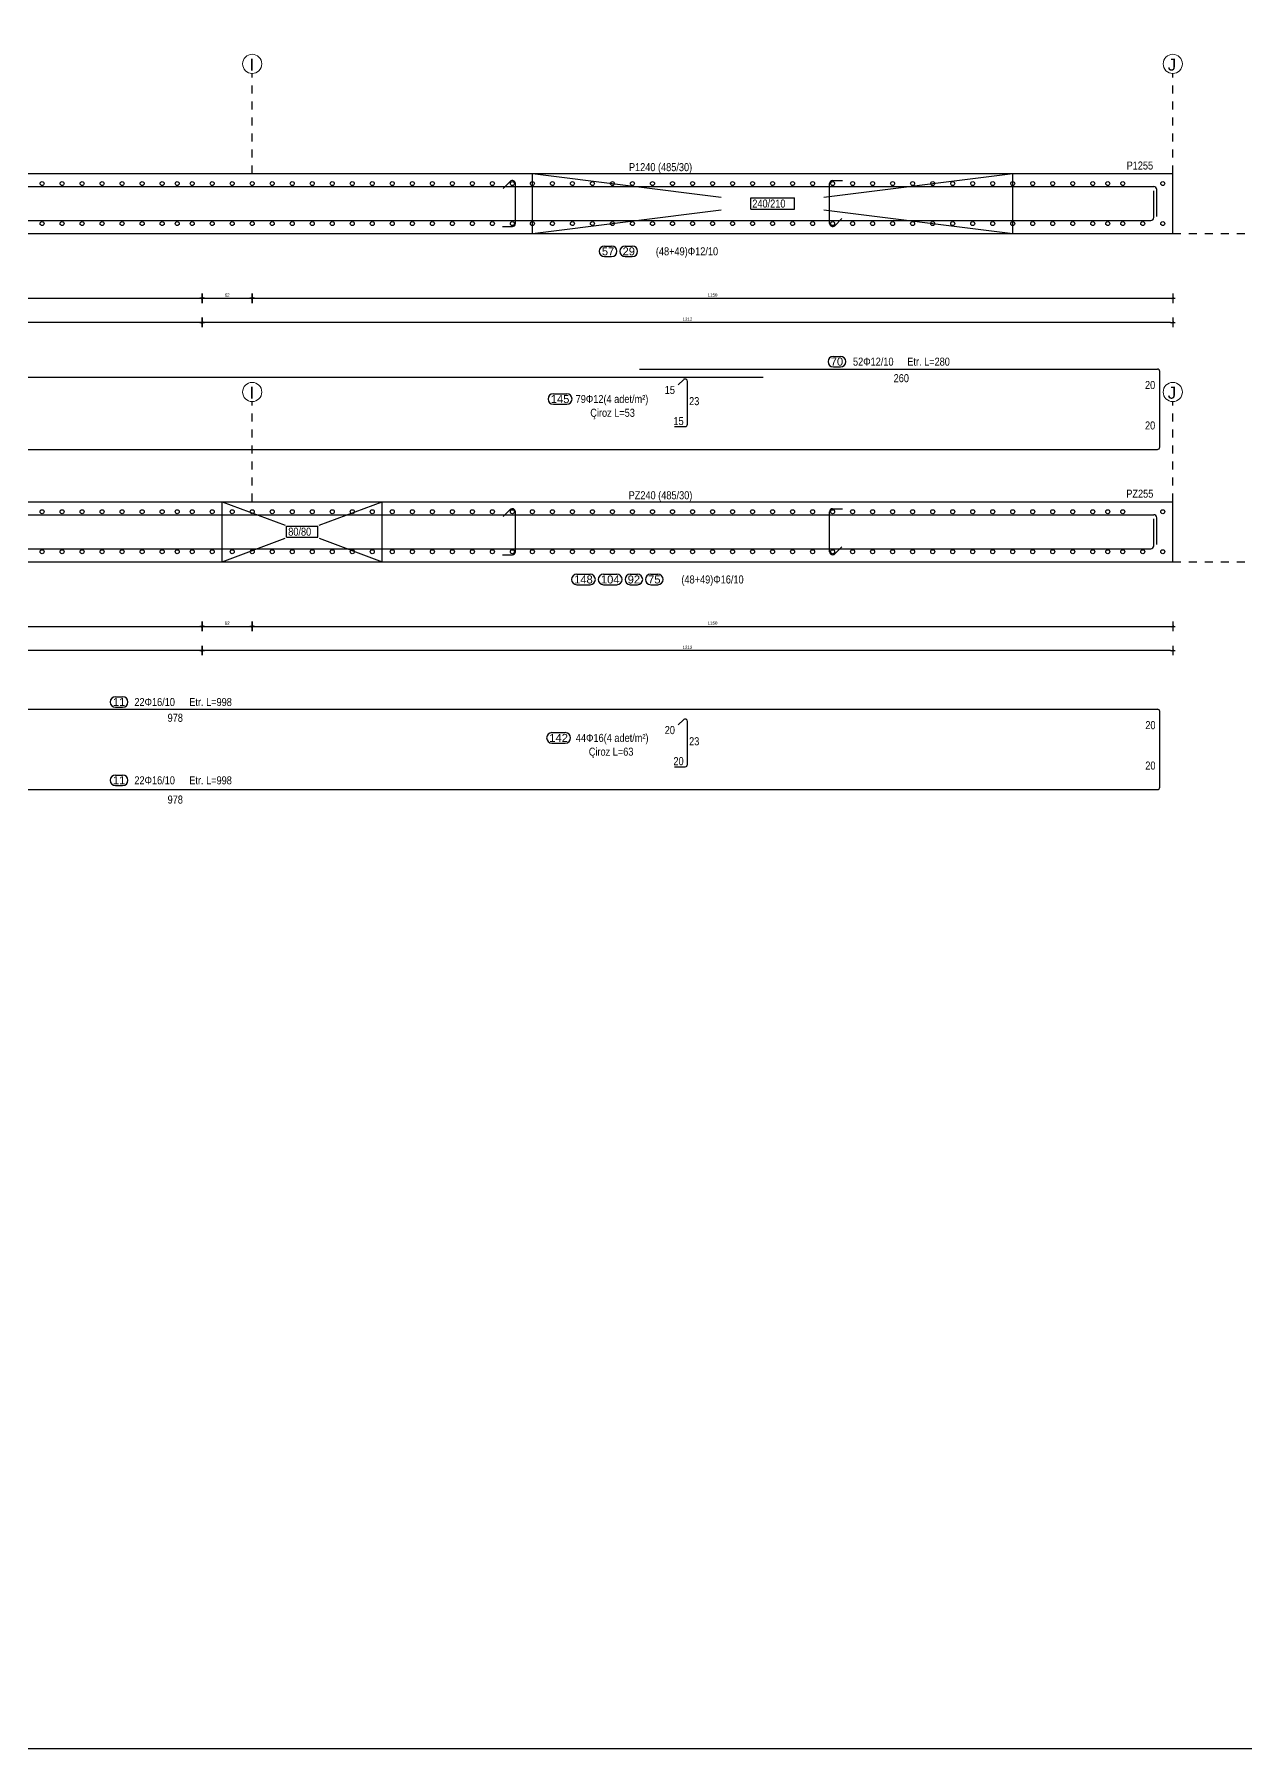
# Model space of a CAD drawing. Header units: metres. Extents: x 419734 to 420376, y 4564732 to 4565123.
# Drawn here: x 420158.11 to 420173.24, y 4564863.89 to 4564885.31 of the extents above; entities that cross this region are included whole.
import ezdxf

# ---------------------------------------------------------------- set-up
doc = ezdxf.new("R2010")
doc.units = ezdxf.units.M
doc.linetypes.add('TRATTO-PUNTO', pattern=[1, 0.5, -0.25, 0, -0.25])
doc.layers.get('Defpoints').update_dxf_attribs({"color": 5})
for name, color, linetype in [('Standart', 7, 'Continuous'), ('SW_ASSI', 7, 'TRATTO-PUNTO'), ('SW_DIM', 33, 'Continuous'), ('SW_SEZIONI-ARMATURA', 3, 'Continuous'), ('SW_SEZIONI_CARPENTERIA', 4, 'Continuous'), ('SW_TXT_TESTI', 1, 'Continuous'), ('SW_VISTE', 1, 'Continuous')]:
    doc.layers.add(name, color=color, linetype=linetype)
doc.styles.add('arial_1_18', font='arial.ttf', dxfattribs={"height": 0.2})
doc.styles.add('SWS', font='ARIALN.TTF')
doc.dimstyles.new('DIM-SW-20_cm', dxfattribs={"dimtxt": 0.04, "dimasz": 0.03, "dimexe": 0.125, "dimexo": 0.125, "dimgap": 0.02, "dimtad": 1, "dimdec": 0, "dimlfac": 100, "dimzin": 1, "dimdsep": 46, "dimtxsty": 'SWS', "dimblk1": 'D', "dimblk2": 'D', "dimsah": 1, "dimcen": 0.003, "dimdle": 0.0625, "dimse1": 1, "dimse2": 1, "dimclrd": 256, "dimclre": 256, "dimclrt": 256, "dimazin": 0, "dimtfac": 0.75, "dimtdec": 0, "dimtmove": 1, "dimatfit": 3, "dimldrblk": 'D', "dimfxl": 0.125, "dimtvp": 1.5, "dimtolj": 1, "dimtzin": 0, "dimarcsym": 0})

# ---------------------------------------------------------------- blocks, each defined once
blk = doc.blocks.new('D')
for p, q in [((-1, 0), (1, 0)), ((0, 2), (0, -2))]:
    blk.add_line(p, q)
at = {"const_width": 0.141}
blk.add_lwpolyline([(0.48, 0.48), (-0.48, -0.48)], dxfattribs=at)
blk = doc.blocks.new('*D1575')
at = {"layer": 'Defpoints', "color": 0, "transparency": 16777216}
for p in [(420149.455, 4564882.066), (420160.205, 4564882.066), (420160.205, 4564882.016)]:
    blk.add_point(p, dxfattribs=at)
at = {"layer": 'SW_DIM', "lineweight": -2, "transparency": 16777216}
blk.add_line((420149.485, 4564882.016), (420160.175, 4564882.016), dxfattribs=at)
at = {"layer": 'SW_DIM', "lineweight": -2, "transparency": 16777216, "xscale": 0.03, "yscale": 0.03, "zscale": 0.03, "rotation": 180}
blk.add_blockref('D', (420149.455, 4564882.016), dxfattribs=at)
at = {"layer": 'SW_DIM', "lineweight": -2, "transparency": 16777216, "xscale": 0.03, "yscale": 0.03, "zscale": 0.03}
blk.add_blockref('D', (420160.205, 4564882.016), dxfattribs=at)
at = {"layer": 'SW_DIM', "transparency": 16777216, "insert": (420154.83, 4564882.056), "char_height": 0.04, "attachment_point": 5, "style": 'SWS'}
blk.add_mtext('\\A1;1075', dxfattribs=at)
blk = doc.blocks.new('*D1576')
at = {"layer": 'Defpoints', "color": 0, "transparency": 16777216}
for p in [(420160.205, 4564882.066), (420160.83, 4564882.066), (420160.83, 4564882.016)]:
    blk.add_point(p, dxfattribs=at)
at = {"layer": 'SW_DIM', "lineweight": -2, "transparency": 16777216}
blk.add_line((420160.235, 4564882.016), (420160.8, 4564882.016), dxfattribs=at)
at = {"layer": 'SW_DIM', "lineweight": -2, "transparency": 16777216, "xscale": 0.03, "yscale": 0.03, "zscale": 0.03, "rotation": 180}
blk.add_blockref('D', (420160.205, 4564882.016), dxfattribs=at)
at = {"layer": 'SW_DIM', "lineweight": -2, "transparency": 16777216, "xscale": 0.03, "yscale": 0.03, "zscale": 0.03}
blk.add_blockref('D', (420160.83, 4564882.016), dxfattribs=at)
at = {"layer": 'SW_DIM', "transparency": 16777216, "insert": (420160.517, 4564882.056), "char_height": 0.04, "attachment_point": 5, "style": 'SWS'}
blk.add_mtext('\\A1;62', dxfattribs=at)
blk = doc.blocks.new('*D1577')
at = {"layer": 'Defpoints', "color": 0, "transparency": 16777216}
for p in [(420160.83, 4564882.066), (420172.33, 4564882.066), (420172.33, 4564882.016)]:
    blk.add_point(p, dxfattribs=at)
at = {"layer": 'SW_DIM', "lineweight": -2, "transparency": 16777216}
blk.add_line((420160.86, 4564882.016), (420172.3, 4564882.016), dxfattribs=at)
at = {"layer": 'SW_DIM', "lineweight": -2, "transparency": 16777216, "xscale": 0.03, "yscale": 0.03, "zscale": 0.03, "rotation": 180}
blk.add_blockref('D', (420160.83, 4564882.016), dxfattribs=at)
at = {"layer": 'SW_DIM', "lineweight": -2, "transparency": 16777216, "xscale": 0.03, "yscale": 0.03, "zscale": 0.03}
blk.add_blockref('D', (420172.33, 4564882.016), dxfattribs=at)
at = {"layer": 'SW_DIM', "transparency": 16777216, "insert": (420166.58, 4564882.056), "char_height": 0.04, "attachment_point": 5, "style": 'SWS'}
blk.add_mtext('\\A1;1150', dxfattribs=at)
blk = doc.blocks.new('*D1578')
at = {"layer": 'Defpoints', "color": 0, "transparency": 16777216}
for p in [(420160.205, 4564881.764), (420160.205, 4564881.714), (420172.33, 4564881.764)]:
    blk.add_point(p, dxfattribs=at)
at = {"layer": 'SW_DIM', "lineweight": -2, "transparency": 16777216}
blk.add_line((420172.3, 4564881.714), (420160.235, 4564881.714), dxfattribs=at)
at = {"layer": 'SW_DIM', "lineweight": -2, "transparency": 16777216, "xscale": 0.03, "yscale": 0.03, "zscale": 0.03, "rotation": 180}
blk.add_blockref('D', (420160.205, 4564881.714), dxfattribs=at)
at = {"layer": 'SW_DIM', "lineweight": -2, "transparency": 16777216, "xscale": 0.03, "yscale": 0.03, "zscale": 0.03}
blk.add_blockref('D', (420172.33, 4564881.714), dxfattribs=at)
at = {"layer": 'SW_DIM', "transparency": 16777216, "insert": (420166.267, 4564881.754), "char_height": 0.04, "attachment_point": 5, "style": 'SWS'}
blk.add_mtext('\\A1;1212', dxfattribs=at)
blk = doc.blocks.new('*D1579')
at = {"layer": 'Defpoints', "color": 0, "transparency": 16777216}
for p in [(420148.83, 4564881.764), (420148.83, 4564881.714), (420160.205, 4564881.764)]:
    blk.add_point(p, dxfattribs=at)
at = {"layer": 'SW_DIM', "lineweight": -2, "transparency": 16777216}
blk.add_line((420160.175, 4564881.714), (420148.86, 4564881.714), dxfattribs=at)
at = {"layer": 'SW_DIM', "lineweight": -2, "transparency": 16777216, "xscale": 0.03, "yscale": 0.03, "zscale": 0.03, "rotation": 180}
blk.add_blockref('D', (420148.83, 4564881.714), dxfattribs=at)
at = {"layer": 'SW_DIM', "lineweight": -2, "transparency": 16777216, "xscale": 0.03, "yscale": 0.03, "zscale": 0.03}
blk.add_blockref('D', (420160.205, 4564881.714), dxfattribs=at)
at = {"layer": 'SW_DIM', "transparency": 16777216, "insert": (420154.518, 4564881.754), "char_height": 0.04, "attachment_point": 5, "style": 'SWS'}
blk.add_mtext('\\A1;1137', dxfattribs=at)
blk = doc.blocks.new('*D1584')
at = {"layer": 'Defpoints', "color": 0, "transparency": 16777216}
for p in [(420160.205, 4564877.664), (420160.205, 4564877.614), (420172.33, 4564877.664)]:
    blk.add_point(p, dxfattribs=at)
at = {"layer": 'SW_DIM', "lineweight": -2, "transparency": 16777216}
blk.add_line((420172.3, 4564877.614), (420160.235, 4564877.614), dxfattribs=at)
at = {"layer": 'SW_DIM', "lineweight": -2, "transparency": 16777216, "xscale": 0.03, "yscale": 0.03, "zscale": 0.03, "rotation": 180}
blk.add_blockref('D', (420160.205, 4564877.614), dxfattribs=at)
at = {"layer": 'SW_DIM', "lineweight": -2, "transparency": 16777216, "xscale": 0.03, "yscale": 0.03, "zscale": 0.03}
blk.add_blockref('D', (420172.33, 4564877.614), dxfattribs=at)
at = {"layer": 'SW_DIM', "transparency": 16777216, "insert": (420166.267, 4564877.654), "char_height": 0.04, "attachment_point": 5, "style": 'SWS'}
blk.add_mtext('\\A1;1212', dxfattribs=at)
blk = doc.blocks.new('*D1585')
at = {"layer": 'Defpoints', "color": 0, "transparency": 16777216}
for p in [(420148.83, 4564877.664), (420148.83, 4564877.614), (420160.205, 4564877.664)]:
    blk.add_point(p, dxfattribs=at)
at = {"layer": 'SW_DIM', "lineweight": -2, "transparency": 16777216}
blk.add_line((420160.175, 4564877.614), (420148.86, 4564877.614), dxfattribs=at)
at = {"layer": 'SW_DIM', "lineweight": -2, "transparency": 16777216, "xscale": 0.03, "yscale": 0.03, "zscale": 0.03, "rotation": 180}
blk.add_blockref('D', (420148.83, 4564877.614), dxfattribs=at)
at = {"layer": 'SW_DIM', "lineweight": -2, "transparency": 16777216, "xscale": 0.03, "yscale": 0.03, "zscale": 0.03}
blk.add_blockref('D', (420160.205, 4564877.614), dxfattribs=at)
at = {"layer": 'SW_DIM', "transparency": 16777216, "insert": (420154.518, 4564877.654), "char_height": 0.04, "attachment_point": 5, "style": 'SWS'}
blk.add_mtext('\\A1;1137', dxfattribs=at)
blk = doc.blocks.new('*D1591')
at = {"layer": 'Defpoints', "color": 0, "transparency": 16777216}
for p in [(420149.455, 4564877.966), (420160.205, 4564877.966), (420160.205, 4564877.916)]:
    blk.add_point(p, dxfattribs=at)
at = {"layer": 'SW_DIM', "lineweight": -2, "transparency": 16777216}
blk.add_line((420149.485, 4564877.916), (420160.175, 4564877.916), dxfattribs=at)
at = {"layer": 'SW_DIM', "lineweight": -2, "transparency": 16777216, "xscale": 0.03, "yscale": 0.03, "zscale": 0.03, "rotation": 180}
blk.add_blockref('D', (420149.455, 4564877.916), dxfattribs=at)
at = {"layer": 'SW_DIM', "lineweight": -2, "transparency": 16777216, "xscale": 0.03, "yscale": 0.03, "zscale": 0.03}
blk.add_blockref('D', (420160.205, 4564877.916), dxfattribs=at)
at = {"layer": 'SW_DIM', "transparency": 16777216, "insert": (420154.83, 4564877.956), "char_height": 0.04, "attachment_point": 5, "style": 'SWS'}
blk.add_mtext('\\A1;1075', dxfattribs=at)
blk = doc.blocks.new('*D1592')
at = {"layer": 'Defpoints', "color": 0, "transparency": 16777216}
for p in [(420160.205, 4564877.966), (420160.83, 4564877.966), (420160.83, 4564877.916)]:
    blk.add_point(p, dxfattribs=at)
at = {"layer": 'SW_DIM', "lineweight": -2, "transparency": 16777216}
blk.add_line((420160.235, 4564877.916), (420160.8, 4564877.916), dxfattribs=at)
at = {"layer": 'SW_DIM', "lineweight": -2, "transparency": 16777216, "xscale": 0.03, "yscale": 0.03, "zscale": 0.03, "rotation": 180}
blk.add_blockref('D', (420160.205, 4564877.916), dxfattribs=at)
at = {"layer": 'SW_DIM', "lineweight": -2, "transparency": 16777216, "xscale": 0.03, "yscale": 0.03, "zscale": 0.03}
blk.add_blockref('D', (420160.83, 4564877.916), dxfattribs=at)
at = {"layer": 'SW_DIM', "transparency": 16777216, "insert": (420160.517, 4564877.956), "char_height": 0.04, "attachment_point": 5, "style": 'SWS'}
blk.add_mtext('\\A1;62', dxfattribs=at)
blk = doc.blocks.new('*D1593')
at = {"layer": 'Defpoints', "color": 0, "transparency": 16777216}
for p in [(420160.83, 4564877.966), (420172.33, 4564877.966), (420172.33, 4564877.916)]:
    blk.add_point(p, dxfattribs=at)
at = {"layer": 'SW_DIM', "lineweight": -2, "transparency": 16777216}
blk.add_line((420160.86, 4564877.916), (420172.3, 4564877.916), dxfattribs=at)
at = {"layer": 'SW_DIM', "lineweight": -2, "transparency": 16777216, "xscale": 0.03, "yscale": 0.03, "zscale": 0.03, "rotation": 180}
blk.add_blockref('D', (420160.83, 4564877.916), dxfattribs=at)
at = {"layer": 'SW_DIM', "lineweight": -2, "transparency": 16777216, "xscale": 0.03, "yscale": 0.03, "zscale": 0.03}
blk.add_blockref('D', (420172.33, 4564877.916), dxfattribs=at)
at = {"layer": 'SW_DIM', "transparency": 16777216, "insert": (420166.58, 4564877.956), "char_height": 0.04, "attachment_point": 5, "style": 'SWS'}
blk.add_mtext('\\A1;1150', dxfattribs=at)

msp = doc.modelspace()

# ---------------------------------------------------------------- linework, layer by layer
at = {"color": 0, "linetype": 'Continuous', "lineweight": 5}
for centre in [(420160.82959, 4564884.94384), (420172.32959, 4564884.94384), (420160.82959, 4564880.84384), (420172.32959, 4564880.84384)]:
    msp.add_circle(centre, 0.12, dxfattribs=at)
at = {"layer": 'Standart', "color": 2}
msp.add_lwpolyline([(420376.27637, 4564863.89188), (419946.10266, 4564863.89188), (419946.10266, 4564905.93855)], dxfattribs=at)
at = {"layer": 'SW_ASSI', "ltscale": 0.2}
for points in [[(420160.82959, 4564883.57384), (420160.82959, 4564884.82384)], [(420172.32959, 4564883.57384), (420172.32959, 4564884.82384)], [(420172.32959, 4564882.82384), (420173.32959, 4564882.82384)], [(420160.82959, 4564879.47384), (420160.82959, 4564880.72384)], [(420172.32959, 4564879.47384), (420172.32959, 4564880.72384)], [(420172.32959, 4564878.72384), (420173.32959, 4564878.72384)]]:
    msp.add_lwpolyline(points, dxfattribs=at)
at = {"layer": 'SW_SEZIONI-ARMATURA'}
for points in [[(420109.32959, 4564883.41134), (420172.09209, 4564883.41134)], [(420163.96521, 4564883.38697), (420164.05359, 4564883.47536)], [(420164.11761, 4564882.94884), (420164.11761, 4564883.44884)], [(420168.04261, 4564882.94884), (420168.04261, 4564883.44884)], [(420168.08011, 4564883.48634), (420168.20511, 4564883.48634)], [(420172.09209, 4564883.02384), (420172.09209, 4564883.35884)], [(420172.12959, 4564883.03884), (420172.12959, 4564883.37384)], [(420109.29209, 4564882.98634), (420172.05459, 4564882.98634)], [(420163.95511, 4564882.91134), (420164.08011, 4564882.91134)], [(420168.10663, 4564882.92233), (420168.19502, 4564883.01072)], [(420165.23061, 4564882.66784), (420165.31999, 4564882.66784)], [(420165.48888, 4564882.66784), (420165.57826, 4564882.66784)], [(420165.23061, 4564882.53584), (420165.31999, 4564882.53584)], [(420165.48888, 4564882.53584), (420165.57826, 4564882.53584)], [(420168.08958, 4564881.28966), (420168.17896, 4564881.28966)], [(420137.21145, 4564881.03134), (420167.21145, 4564881.03134)], [(420165.6683, 4564881.13134), (420172.13709, 4564881.13134)], [(420166.15245, 4564880.93394), (420166.21614, 4564880.99763)], [(420166.26735, 4564880.44134), (420166.26735, 4564880.97642)], [(420168.08958, 4564881.15766), (420168.17896, 4564881.15766)], [(420172.16709, 4564880.63134), (420172.16709, 4564881.10134)], [(420164.59198, 4564880.82263), (420164.75905, 4564880.82263)], [(420164.59198, 4564880.69063), (420164.75905, 4564880.69063)], [(420172.16709, 4564880.15634), (420172.16709, 4564880.62634)], [(420166.10485, 4564880.41134), (420166.23735, 4564880.41134)], [(420142.66709, 4564880.12634), (420172.13709, 4564880.12634)], [(420109.32959, 4564879.31134), (420172.09209, 4564879.31134)], [(420163.96521, 4564879.28697), (420164.05359, 4564879.37536)], [(420164.11761, 4564878.84884), (420164.11761, 4564879.34884)], [(420168.04261, 4564878.84884), (420168.04261, 4564879.34884)], [(420168.08011, 4564879.38634), (420168.20511, 4564879.38634)], [(420172.09209, 4564878.92384), (420172.09209, 4564879.25884)], [(420172.12959, 4564878.93884), (420172.12959, 4564879.27384)], [(420109.29209, 4564878.88634), (420172.05459, 4564878.88634)], [(420163.95511, 4564878.81134), (420164.08011, 4564878.81134)], [(420168.10663, 4564878.82233), (420168.19502, 4564878.91072)], [(420164.88387, 4564878.56784), (420165.05095, 4564878.56784)], [(420164.88387, 4564878.43584), (420165.05095, 4564878.43584)], [(420165.21837, 4564878.56784), (420165.38544, 4564878.56784)], [(420165.21837, 4564878.43584), (420165.38544, 4564878.43584)], [(420165.55287, 4564878.56784), (420165.64225, 4564878.56784)], [(420165.55287, 4564878.43584), (420165.64225, 4564878.43584)], [(420165.80784, 4564878.56784), (420165.89723, 4564878.56784)], [(420165.80784, 4564878.43584), (420165.89723, 4564878.43584)], [(420147.71385, 4564876.88134), (420172.13709, 4564876.88134)], [(420159.12174, 4564877.03636), (420159.21113, 4564877.03636)], [(420159.12174, 4564876.90436), (420159.21113, 4564876.90436)], [(420166.15245, 4564876.68394), (420166.21614, 4564876.74763)], [(420166.26735, 4564876.19134), (420166.26735, 4564876.72642)], [(420172.16709, 4564876.38134), (420172.16709, 4564876.85134)], [(420164.574, 4564876.58787), (420164.74108, 4564876.58787)], [(420164.574, 4564876.45587), (420164.74108, 4564876.45587)], [(420172.16709, 4564875.90634), (420172.16709, 4564876.37634)], [(420159.12174, 4564876.05808), (420159.21113, 4564876.05808)], [(420166.10485, 4564876.16134), (420166.23735, 4564876.16134)], [(420147.71385, 4564875.87634), (420172.13709, 4564875.87634)], [(420159.12174, 4564875.92608), (420159.21113, 4564875.92608)]]:
    msp.add_lwpolyline(points, dxfattribs=at)
for centre in [(420158.20511, 4564883.44884), (420158.45511, 4564883.44884), (420158.70511, 4564883.44884), (420158.95511, 4564883.44884), (420159.20511, 4564883.44884), (420159.45511, 4564883.44884), (420159.70511, 4564883.44884), (420159.89261, 4564883.44884), (420160.08011, 4564883.44884), (420160.33011, 4564883.44884), (420160.58011, 4564883.44884), (420160.83011, 4564883.44884), (420161.08011, 4564883.44884), (420161.33011, 4564883.44884), (420161.58011, 4564883.44884), (420161.83011, 4564883.44884), (420162.08011, 4564883.44884), (420162.33011, 4564883.44884), (420162.58011, 4564883.44884), (420162.83011, 4564883.44884), (420163.08011, 4564883.44884), (420163.33011, 4564883.44884), (420163.58011, 4564883.44884), (420163.83011, 4564883.44884), (420164.08011, 4564883.44884), (420164.33011, 4564883.44884), (420164.58011, 4564883.44884), (420164.83011, 4564883.44884), (420165.08011, 4564883.44884), (420165.33011, 4564883.44884), (420165.58011, 4564883.44884), (420165.83011, 4564883.44884), (420166.08011, 4564883.44884), (420166.33011, 4564883.44884), (420166.58011, 4564883.44884), (420166.83011, 4564883.44884), (420167.08011, 4564883.44884), (420167.33011, 4564883.44884), (420167.58011, 4564883.44884), (420167.83011, 4564883.44884), (420168.08011, 4564883.44884), (420168.33011, 4564883.44884), (420168.58011, 4564883.44884), (420168.83011, 4564883.44884), (420169.08011, 4564883.44884), (420169.33011, 4564883.44884), (420169.58011, 4564883.44884), (420169.83011, 4564883.44884), (420170.08011, 4564883.44884), (420170.33011, 4564883.44884), (420170.58011, 4564883.44884), (420170.83011, 4564883.44884), (420171.08011, 4564883.44884), (420171.33011, 4564883.44884), (420171.51735, 4564883.44884), (420171.70459, 4564883.44884), (420172.20459, 4564883.44884), (420158.20511, 4564882.94884), (420158.45511, 4564882.94884), (420158.70511, 4564882.94884), (420158.95511, 4564882.94884), (420159.20511, 4564882.94884), (420159.45511, 4564882.94884), (420159.70511, 4564882.94884), (420159.89261, 4564882.94884), (420160.08011, 4564882.94884), (420160.33011, 4564882.94884), (420160.58011, 4564882.94884), (420160.83011, 4564882.94884), (420161.08011, 4564882.94884), (420161.33011, 4564882.94884), (420161.58011, 4564882.94884), (420161.83011, 4564882.94884), (420162.08011, 4564882.94884), (420162.33011, 4564882.94884), (420162.58011, 4564882.94884), (420162.83011, 4564882.94884), (420163.08011, 4564882.94884), (420163.33011, 4564882.94884), (420163.58011, 4564882.94884), (420163.83011, 4564882.94884), (420164.08011, 4564882.94884), (420164.33011, 4564882.94884), (420164.58011, 4564882.94884), (420164.83011, 4564882.94884), (420165.08011, 4564882.94884), (420165.33011, 4564882.94884), (420165.58011, 4564882.94884), (420165.83011, 4564882.94884), (420166.08011, 4564882.94884), (420166.33011, 4564882.94884), (420166.58011, 4564882.94884), (420166.83011, 4564882.94884), (420167.08011, 4564882.94884), (420167.33011, 4564882.94884), (420167.58011, 4564882.94884), (420167.83011, 4564882.94884), (420168.08011, 4564882.94884), (420168.33011, 4564882.94884), (420168.58011, 4564882.94884), (420168.83011, 4564882.94884), (420169.08011, 4564882.94884), (420169.33011, 4564882.94884), (420169.58011, 4564882.94884), (420169.83011, 4564882.94884), (420170.08011, 4564882.94884), (420170.33011, 4564882.94884), (420170.58011, 4564882.94884), (420170.83011, 4564882.94884), (420171.08011, 4564882.94884), (420171.33011, 4564882.94884), (420171.51735, 4564882.94884), (420171.70459, 4564882.94884), (420171.95459, 4564882.94884), (420172.20459, 4564882.94884), (420158.20511, 4564879.34884), (420158.45511, 4564879.34884), (420158.70511, 4564879.34884), (420158.95511, 4564879.34884), (420159.20511, 4564879.34884), (420159.45511, 4564879.34884), (420159.70511, 4564879.34884), (420159.89261, 4564879.34884), (420160.08011, 4564879.34884), (420160.33011, 4564879.34884), (420160.58011, 4564879.34884), (420160.83011, 4564879.34884), (420161.08011, 4564879.34884), (420161.33011, 4564879.34884), (420161.58011, 4564879.34884), (420161.83011, 4564879.34884), (420162.08011, 4564879.34884), (420162.33011, 4564879.34884), (420162.58011, 4564879.34884), (420162.83011, 4564879.34884), (420163.08011, 4564879.34884), (420163.33011, 4564879.34884), (420163.58011, 4564879.34884), (420163.83011, 4564879.34884), (420164.08011, 4564879.34884), (420164.33011, 4564879.34884), (420164.58011, 4564879.34884), (420164.83011, 4564879.34884), (420165.08011, 4564879.34884), (420165.33011, 4564879.34884), (420165.58011, 4564879.34884), (420165.83011, 4564879.34884), (420166.08011, 4564879.34884), (420166.33011, 4564879.34884), (420166.58011, 4564879.34884), (420166.83011, 4564879.34884), (420167.08011, 4564879.34884), (420167.33011, 4564879.34884), (420167.58011, 4564879.34884), (420167.83011, 4564879.34884), (420168.08011, 4564879.34884), (420168.33011, 4564879.34884), (420168.58011, 4564879.34884), (420168.83011, 4564879.34884), (420169.08011, 4564879.34884), (420169.33011, 4564879.34884), (420169.58011, 4564879.34884), (420169.83011, 4564879.34884), (420170.08011, 4564879.34884), (420170.33011, 4564879.34884), (420170.58011, 4564879.34884), (420170.83011, 4564879.34884), (420171.08011, 4564879.34884), (420171.33011, 4564879.34884), (420171.51735, 4564879.34884), (420171.70459, 4564879.34884), (420172.20459, 4564879.34884), (420158.20511, 4564878.84884), (420158.45511, 4564878.84884), (420158.70511, 4564878.84884), (420158.95511, 4564878.84884), (420159.20511, 4564878.84884), (420159.45511, 4564878.84884), (420159.70511, 4564878.84884), (420159.89261, 4564878.84884), (420160.08011, 4564878.84884), (420160.33011, 4564878.84884), (420160.58011, 4564878.84884), (420160.83011, 4564878.84884), (420161.08011, 4564878.84884), (420161.33011, 4564878.84884), (420161.58011, 4564878.84884), (420161.83011, 4564878.84884), (420162.08011, 4564878.84884), (420162.33011, 4564878.84884), (420162.58011, 4564878.84884), (420162.83011, 4564878.84884), (420163.08011, 4564878.84884), (420163.33011, 4564878.84884), (420163.58011, 4564878.84884), (420163.83011, 4564878.84884), (420164.08011, 4564878.84884), (420164.33011, 4564878.84884), (420164.58011, 4564878.84884), (420164.83011, 4564878.84884), (420165.08011, 4564878.84884), (420165.33011, 4564878.84884), (420165.58011, 4564878.84884), (420165.83011, 4564878.84884), (420166.08011, 4564878.84884), (420166.33011, 4564878.84884), (420166.58011, 4564878.84884), (420166.83011, 4564878.84884), (420167.08011, 4564878.84884), (420167.33011, 4564878.84884), (420167.58011, 4564878.84884), (420167.83011, 4564878.84884), (420168.08011, 4564878.84884), (420168.33011, 4564878.84884), (420168.58011, 4564878.84884), (420168.83011, 4564878.84884), (420169.08011, 4564878.84884), (420169.33011, 4564878.84884), (420169.58011, 4564878.84884), (420169.83011, 4564878.84884), (420170.08011, 4564878.84884), (420170.33011, 4564878.84884), (420170.58011, 4564878.84884), (420170.83011, 4564878.84884), (420171.08011, 4564878.84884), (420171.33011, 4564878.84884), (420171.51735, 4564878.84884), (420171.70459, 4564878.84884), (420171.95459, 4564878.84884), (420172.20459, 4564878.84884)]:
    msp.add_circle(centre, 0.025, dxfattribs=at)
for centre, radius, start, end in [((420164.08011, 4564883.44884), 0.0375, 0, 135), ((420168.08011, 4564883.44884), 0.0375, 90, 180), ((420172.09209, 4564883.37384), 0.0375, 0, 90), ((420164.08011, 4564882.94884), 0.0375, 270, 0), ((420168.08011, 4564882.94884), 0.0375, 180, 315), ((420172.05459, 4564883.02384), 0.0375, 270, 0), ((420165.23061, 4564882.60184), 0.066, 90, 270), ((420165.31999, 4564882.60184), 0.066, 270, 90), ((420165.48888, 4564882.60184), 0.066, 90, 270), ((420165.57826, 4564882.60184), 0.066, 270, 90), ((420168.08958, 4564881.22366), 0.066, 90, 270), ((420168.17896, 4564881.22366), 0.066, 270, 90), ((420166.23735, 4564880.97642), 0.03, 0, 135), ((420172.13709, 4564881.10134), 0.03, 0, 90), ((420164.59198, 4564880.75663), 0.066, 90, 270), ((420164.75905, 4564880.75663), 0.066, 270, 90), ((420166.23735, 4564880.44134), 0.03, 270, 0), ((420172.13709, 4564880.15634), 0.03, 270, 0), ((420164.08011, 4564879.34884), 0.0375, 0, 135), ((420168.08011, 4564879.34884), 0.0375, 90, 180), ((420172.09209, 4564879.27384), 0.0375, 0, 90), ((420164.08011, 4564878.84884), 0.0375, 270, 0), ((420168.08011, 4564878.84884), 0.0375, 180, 315), ((420172.05459, 4564878.92384), 0.0375, 270, 0), ((420164.88387, 4564878.50184), 0.066, 90, 270), ((420165.05095, 4564878.50184), 0.066, 270, 90), ((420165.21837, 4564878.50184), 0.066, 90, 270), ((420165.38544, 4564878.50184), 0.066, 270, 90), ((420165.55287, 4564878.50184), 0.066, 90, 270), ((420165.64225, 4564878.50184), 0.066, 270, 90), ((420165.80784, 4564878.50184), 0.066, 90, 270), ((420165.89723, 4564878.50184), 0.066, 270, 90), ((420159.12174, 4564876.97036), 0.066, 90, 270), ((420159.21113, 4564876.97036), 0.066, 270, 90), ((420172.13709, 4564876.85134), 0.03, 0, 90), ((420166.23735, 4564876.72642), 0.03, 0, 135), ((420164.574, 4564876.52187), 0.066, 90, 270), ((420164.74108, 4564876.52187), 0.066, 270, 90), ((420159.12174, 4564875.99208), 0.066, 90, 270), ((420159.21113, 4564875.99208), 0.066, 270, 90), ((420166.23735, 4564876.19134), 0.03, 270, 0), ((420172.13709, 4564875.90634), 0.03, 270, 0)]:
    msp.add_arc(centre, radius, start, end, dxfattribs=at)
at = {"layer": 'SW_SEZIONI_CARPENTERIA'}
for points in [[(420125.14209, 4564883.57384), (420172.32959, 4564883.57384)], [(420172.32959, 4564882.82384), (420172.32959, 4564883.57384)], [(420109.06709, 4564882.82384), (420172.32959, 4564882.82384)], [(420125.14209, 4564879.47384), (420172.32959, 4564879.47384)], [(420109.06709, 4564878.72384), (420172.32959, 4564878.72384)]]:
    msp.add_lwpolyline(points, dxfattribs=at)
at = {"layer": 'SW_VISTE'}
for points in [[(420164.32959, 4564882.82384), (420164.32959, 4564883.57384)], [(420164.32959, 4564883.57384), (420166.68959, 4564883.27884)], [(420167.96959, 4564883.27884), (420170.32959, 4564883.57384)], [(420170.32959, 4564882.82384), (420170.32959, 4564883.57384)], [(420164.32959, 4564882.82384), (420166.68959, 4564883.11884)], [(420167.05709, 4564883.26884), (420167.60208, 4564883.26884)], [(420167.05709, 4564883.12884), (420167.05709, 4564883.26884)], [(420167.05709, 4564883.12884), (420167.60208, 4564883.12884)], [(420167.60208, 4564883.12884), (420167.60208, 4564883.26884)], [(420167.96959, 4564883.11884), (420170.32959, 4564882.82384)], [(420160.45459, 4564878.72384), (420160.45459, 4564879.47384)], [(420160.45459, 4564879.47384), (420161.24126, 4564879.17884)], [(420161.66793, 4564879.17884), (420162.45459, 4564879.47384)], [(420162.45459, 4564878.72384), (420162.45459, 4564879.47384)], [(420172.32959, 4564878.72384), (420172.32959, 4564879.47384)], [(420161.25979, 4564879.16884), (420161.6494, 4564879.16884)], [(420161.25979, 4564879.02884), (420161.25979, 4564879.16884)], [(420161.25979, 4564879.02884), (420161.6494, 4564879.02884)], [(420161.6494, 4564879.02884), (420161.6494, 4564879.16884)], [(420160.45459, 4564878.72384), (420161.24126, 4564879.01884)], [(420161.66793, 4564879.01884), (420162.45459, 4564878.72384)]]:
    msp.add_lwpolyline(points, dxfattribs=at)

# ---------------------------------------------------------------- texts
at = {"layer": 'SW_TXT_TESTI', "style": 'arial_1_18'}
for s, height, p in [('I', 0.15, (420160.79463, 4564884.86012)), ('J', 0.15, (420172.26669, 4564884.86012)), ('57', 0.1, (420165.19761, 4564882.55184)), ('29', 0.1, (420165.45588, 4564882.55184)), ('70', 0.1, (420168.05658, 4564881.17366)), ('I', 0.15, (420160.79463, 4564880.76012)), ('145', 0.1, (420164.55898, 4564880.70663)), ('J', 0.15, (420172.26669, 4564880.76012)), ('148', 0.1, (420164.85087, 4564878.45184)), ('104', 0.1, (420165.18537, 4564878.45184)), ('92', 0.1, (420165.51987, 4564878.45184)), ('75', 0.1, (420165.77484, 4564878.45184)), ('11', 0.1, (420159.08874, 4564876.92036)), ('142', 0.1, (420164.541, 4564876.47187)), ('11', 0.1, (420159.08874, 4564875.94208))]:
    msp.add_text(s, height=height, dxfattribs=at).set_placement(p)
at = {"layer": 'SW_TXT_TESTI', "color": 2, "style": 'SWS'}
for s, p in [('P1240 (485/30)', (420165.53584, 4564883.60384)), ('P1255', (420171.75264, 4564883.62384)), ('PZ240 (485/30)', (420165.53202, 4564879.50384)), ('PZ255', (420171.74882, 4564879.52384))]:
    msp.add_text(s, height=0.1, dxfattribs=at).set_placement(p)
at = {"layer": 'SW_TXT_TESTI', "color": 2, "linetype": 'Continuous', "lineweight": 5, "style": 'SWS'}
for s, p in [('240/210', (420167.07709, 4564883.14884)), ('(48+49)Φ12/10', (420165.87254, 4564882.55184)), ('52Φ12/10', (420168.33487, 4564881.17366)), ('Etr. L=280', (420169.01306, 4564881.17366)), ('260', (420168.84255, 4564880.9668)), ('20', (420171.98261, 4564880.88134)), ('79Φ12(4 adet/m²)', (420164.87025, 4564880.70663)), ('15', (420165.98292, 4564880.8198)), ('23', (420166.28735, 4564880.68009)), ('Çiroz L=53', (420165.05302, 4564880.53463)), ('15', (420166.09197, 4564880.43134)), ('20', (420171.98261, 4564880.37634)), ('80/80', (420161.27979, 4564879.04884)), ('(48+49)Φ16/10', (420166.1915, 4564878.45184)), ('22Φ16/10', (420159.35764, 4564876.92036)), ('Etr. L=998', (420160.04367, 4564876.92036)), ('978', (420159.77291, 4564876.72366)), ('20', (420165.98292, 4564876.5698)), ('20', (420171.98656, 4564876.63134)), ('44Φ16(4 adet/m²)', (420164.87288, 4564876.47187)), ('23', (420166.28735, 4564876.43009)), ('Çiroz L=63', (420165.03455, 4564876.29987)), ('20', (420166.09197, 4564876.18134)), ('22Φ16/10', (420159.35764, 4564875.94208)), ('Etr. L=998', (420160.04367, 4564875.94208)), ('20', (420171.98656, 4564876.12634)), ('978', (420159.77291, 4564875.70184))]:
    msp.add_text(s, height=0.1, dxfattribs=at).set_placement(p)

# ---------------------------------------------------------------- dimensions: what is measured, and where the dimension line sits
at = {"layer": 'SW_DIM'}
for base, p1, p2, picture, middle in [((420160.20511, 4564882.01583), (420149.45459, 4564882.06583), (420160.20511, 4564882.06583), '*D1575', (420154.82985, 4564882.05625)), ((420160.82959, 4564882.01583), (420160.20511, 4564882.06583), (420160.82959, 4564882.06583), '*D1576', (420160.51735, 4564882.05625)), ((420172.32959, 4564882.01583), (420160.82959, 4564882.06583), (420172.32959, 4564882.06583), '*D1577', (420166.57959, 4564882.05625)), ((420160.20511, 4564877.91583), (420149.45459, 4564877.96583), (420160.20511, 4564877.96583), '*D1591', (420154.82985, 4564877.95625)), ((420160.82959, 4564877.91583), (420160.20511, 4564877.96583), (420160.82959, 4564877.96583), '*D1592', (420160.51735, 4564877.95625)), ((420172.32959, 4564877.91583), (420160.82959, 4564877.96583), (420172.32959, 4564877.96583), '*D1593', (420166.57959, 4564877.95625)), ((420148.8301113375, 4564877.6138442364), (420160.2051113366, 4564877.6638442371), (420148.8301113375, 4564877.6638442371), '*D1585', (420154.5176113371, 4564877.6542671556))]:
    dim = msp.add_linear_dim(base=base, p1=p1, p2=p2, dimstyle='DIM-SW-20_cm', dxfattribs=at)
    dim.commit()
    dim.dimension.update_dxf_attribs({"geometry": picture, "text_midpoint": middle})
dim = msp.add_linear_dim(base=(420148.8301113375, 4564881.7138443813), p1=(420160.2051113366, 4564881.7638443802), p2=(420148.8301113375, 4564881.7638443802), dimstyle='DIM-SW-20_cm', dxfattribs=at)
dim.commit()
dim.dimension.update_dxf_attribs({"geometry": '*D1579', "text_midpoint": (420154.5176113371, 4564881.7138443813), "dimtype": 160})
dim = msp.add_linear_dim(base=(420160.20511, 4564881.71384), p1=(420172.32959, 4564881.76384), p2=(420160.20511, 4564881.76384), dimstyle='DIM-SW-20_cm', override={"dimtxsty": 'SWS', "dimldrblk": 'D'}, dxfattribs=at)
dim.commit()
dim.dimension.update_dxf_attribs({"geometry": '*D1578', "text_midpoint": (420166.26735, 4564881.71384), "dimtype": 160})
dim = msp.add_linear_dim(base=(420160.20511, 4564877.61384), p1=(420172.32959, 4564877.66384), p2=(420160.20511, 4564877.66384), dimstyle='DIM-SW-20_cm', override={"dimtxsty": 'SWS', "dimldrblk": 'D'}, dxfattribs=at)
dim.commit()
dim.dimension.update_dxf_attribs({"geometry": '*D1584', "text_midpoint": (420166.26735, 4564877.65393)})

doc.saveas('drawing.dxf')
